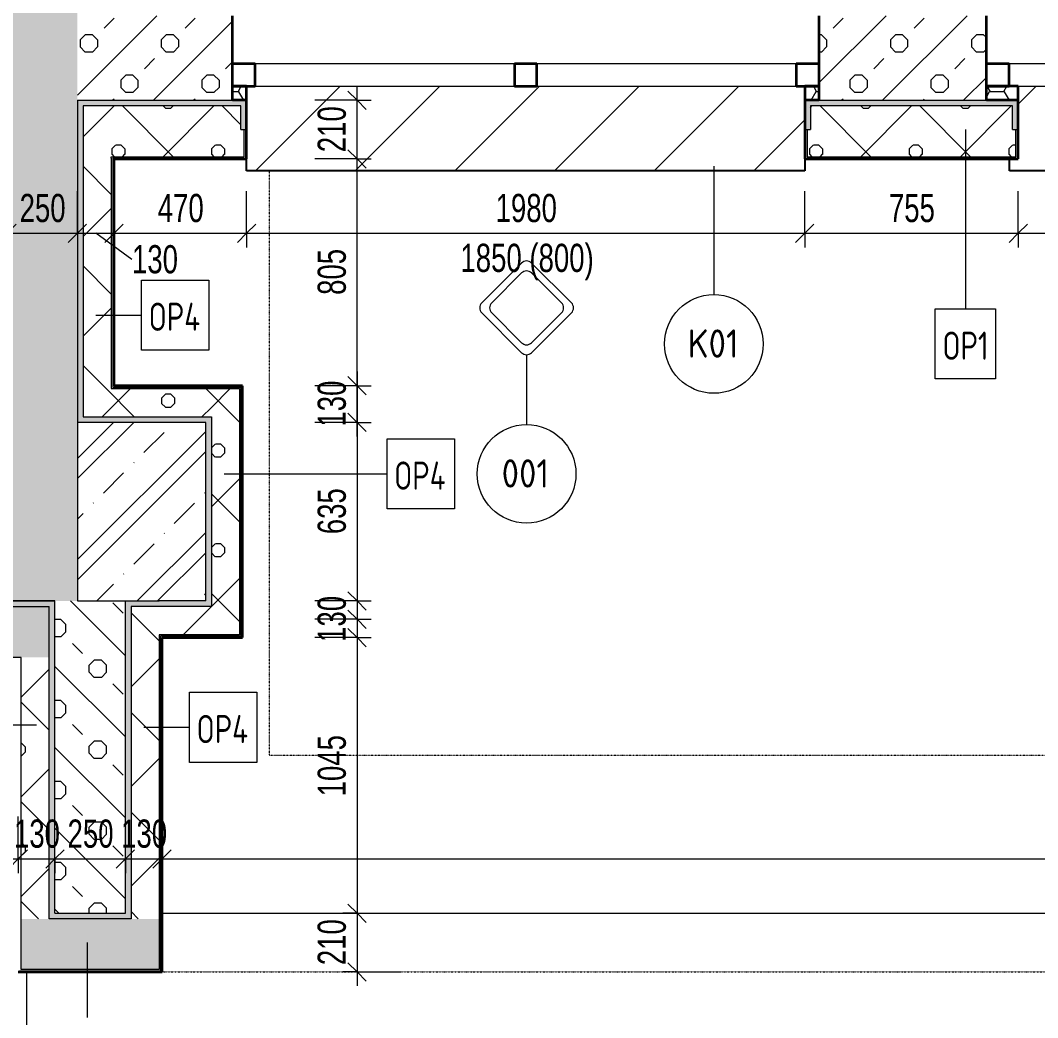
# Model space of a CAD drawing. Header units: millimetres. Extents: x -3281 to 232784, y -45352 to 20466.
# Drawn here: x -1408 to 2201, y -29412 to -25874 of the extents above; entities that cross this region are included whole.
import ezdxf

# ---------------------------------------------------------------- set-up
doc = ezdxf.new("R2010")
doc.units = ezdxf.units.MM
doc.linetypes.add('Dash dot dot', pattern=[5, 2, -1, 0, -1, 0, -1])
for name, color, linetype, lineweight in [('A-ANNO-DIMS', 211, 'Continuous', 9), ('A-ANNO-DIMS-50', 211, 'Continuous', 9), ('A-DETL', 90, 'Continuous', 13), ('A-DETL-THIN', 151, 'Continuous', 13), ('A-FLOR', 192, 'Continuous', 13), ('A-GLAZ', 151, 'Continuous', 13), ('A-WALL', 113, 'Continuous', 13), ('A-WALL-IDEN', 211, 'Continuous', 9), ('E-LITE-EQPM', 33, 'Continuous', 13), ('E-LITE-EQPM-IDEN', 33, 'Continuous', 9), ('Q-SPCQ', 91, 'Continuous', 13), ('Q-SPCQ-IDEN', 132, 'Continuous', 9)]:
    doc.layers.add(name, color=color, linetype=linetype, lineweight=lineweight)
doc.layers.add('A-WALL-PATT', color=111, linetype='Continuous')
doc.styles.add('Arial_1', font='arial.ttf', dxfattribs={"width": 0.7, "height": 100})
doc.styles.add('ISOCPEUR', font='isocpeur.ttf', dxfattribs={"width": 0.75, "height": 100})
doc.styles.add('ISOCPEUR_1', font='isocpeur.ttf', dxfattribs={"width": 0.9, "height": 100})
doc.dimstyles.new('Vnitřní_-_průhledné', dxfattribs={"dimscale": 304.8, "dimtxt": 102.02594, "dimasz": 0.213255, "dimexe": 0.164042, "dimexo": 0.0625, "dimgap": 0.032808, "dimtad": 1, "dimdec": 0, "dimrnd": 5, "dimzin": 0, "dimdsep": 46, "dimtxsty": 'Arial_1', "dimblk1": 'OBLIQUE', "dimblk2": 'OBLIQUE', "dimsah": 1, "dimcen": 0.09, "dimdle": 0.164042, "dimazin": 0, "dimtfac": 1, "dimtdec": 4, "dimtix": 1, "dimtmove": 1, "dimatfit": 3, "dimfxl": 0.492126, "dimfxlon": 1, "dimtvp": 1, "dimtolj": 1, "dimtzin": 0, "dimarcsym": 2})
doc.dimstyles.new('Vnitřní_-_průhledné_1', dxfattribs={"dimscale": 304.8, "dimtxt": 102.02594, "dimasz": 0.213255, "dimexe": 0.164042, "dimexo": 0.0625, "dimgap": 0.032808, "dimtad": 1, "dimdec": 0, "dimrnd": 5, "dimzin": 0, "dimdsep": 46, "dimtxsty": 'Arial_1', "dimblk1": 'OBLIQUE', "dimblk2": 'OBLIQUE', "dimsah": 1, "dimcen": 0.09, "dimdle": 0.164042, "dimazin": 0, "dimtfac": 1, "dimtdec": 4, "dimtix": 1, "dimtmove": 0, "dimatfit": 3, "dimfxl": 0.492126, "dimfxlon": 1, "dimtvp": 1, "dimtolj": 1, "dimtzin": 0, "dimarcsym": 2})
pattern_1 = [(45, (0, 0), (0.0007, 353.5527), []), (315, (0, 0), (353.552, 0), []), (270, (153.68, 9.56), (176.771, -176.771), [19.139, -334.416]), (270, (199.87, 9.56), (176.771, -176.771), [19.139, -334.416]), (0, (166.57, 23.1), (176.771, 176.771), [19.139, -334.416]), (0, (166.57, -23.1), (176.771, 176.771), [19.139, -334.416]), (45, (153.68, 9.56), (0.0007, 353.5527), [19.139, -230.861]), (45, (186.35, -23.1), (0.0007, 353.5527), [19.139, -230.861]), (315, (186.35, 23.1), (353.552, 0), [19.139, -230.861]), (315, (153.68, -9.56), (353.552, 0), [19.139, -230.861])]

# ---------------------------------------------------------------- blocks, each defined once
blk = doc.blocks.new('OKNO_2k_nadsvetlik - OKNO_2k_nadsvetlik 2080 x 1850-1972484-1NP_NÁVRH A')
at = {"layer": 'A-GLAZ'}
h = blk.add_hatch(dxfattribs=at)
h.set_pattern_fill('FP_89', color=256, style=0, pattern_type=2)
h.set_pattern_definition([(180, (384.59, -26007.526), (-75, -43.3), [50, -100]), (240, (334.59, -26007.526), (-0.0011, -86.601905), [50, -100]), (120, (334.59, -26007.526), (-74.9989, 43.301905), [50, -100])])
h.paths.add_polyline_path([(990, 150), (990, 100), (1040, 100), (1040, 150), (991, 150)])
h.paths.add_polyline_path([(-990, 150), (-1040, 150), (-1040, 100), (-990, 100), (-990, 136.2)])
at = {"layer": 'A-GLAZ', "lineweight": 35}
for p, q in [((-990, 100), (-990, 150)), ((990, 150), (990, 100)), ((-1040, 100), (-990, 100)), ((-960, 100), (-1040, 100)), ((-960, 20), (-960, 100)), ((40, 100), (-40, 100)), ((-40, 100), (-40, 20)), ((40, 20), (40, 100)), ((1040, 100), (960, 100)), ((960, 100), (960, 20)), ((990, 100), (1040, 100)), ((-1040, 20), (-960, 20)), ((-40, 20), (40, 20)), ((960, 20), (1040, 20))]:
    blk.add_line(p, q, dxfattribs=at)
at = {"layer": 'A-GLAZ'}
for p, q in [((-40, 100), (-960, 100)), ((960, 100), (40, 100)), ((-960, 20), (-40, 20)), ((40, 20), (960, 20))]:
    blk.add_line(p, q, dxfattribs=at)
blk = doc.blocks.new('parapet_ext - parapet_ext-1802078-1NP_NÁVRH A')
at = {"layer": 'Q-SPCQ'}
h = blk.add_hatch(dxfattribs=at)
h.set_pattern_fill('FP_90', color=11, style=0, pattern_type=2)
h.set_pattern_definition([(225, (384.6, -26107.53), (176.7767, -176.7767), [])])
h.paths.add_polyline_path([(-990, 300), (-990, 0), (990, 0), (990, 300), (-209.1, 300)])
at = {"layer": 'Q-SPCQ', "color": 21, "lineweight": 25}
for p, q in [((-990, 258), (-990, 300)), ((-990, 300), (990, 300)), ((990, 300), (990, 258))]:
    blk.add_line(p, q, dxfattribs=at)
blk = doc.blocks.new('OKNO_2k_nadsvetlik - OKNO_2k_nadsvetlik 2400 x 1850-1972470-1NP_NÁVRH A')
at = {"layer": 'A-GLAZ'}
h = blk.add_hatch(dxfattribs=at)
h.set_pattern_fill('FP_91', color=256, style=0, pattern_type=2)
h.set_pattern_definition([(180, (3218.98, -26007.526), (-75, -43.3), [50, -100]), (240, (3168.98, -26007.526), (-0.0011, -86.601905), [50, -100]), (120, (3168.98, -26007.526), (-74.9989, 43.301905), [50, -100])])
h.paths.add_polyline_path([(1200, 150), (1087.4, 150), (1087.4, 100), (1200, 100), (1200, 136.2)])
h.paths.add_polyline_path([(-1200, 150), (-1200, 100), (-1150, 100), (-1150, 150), (-1170, 150)])
for p, q in [((-1118.7, 151), (-1150, 151)), ((-40, 100), (-1120, 100)), ((1087.4, 100), (40, 100)), ((-1120, 20), (-40, 20)), ((40, 20), (1120, 20))]:
    blk.add_line(p, q, dxfattribs=at)
at = {"layer": 'A-GLAZ', "lineweight": 35}
for p, q in [((-1150, 100), (-1150, 150)), ((1087.4, 150), (1087.4, 100)), ((-1200, 100), (-1150, 100)), ((-1120, 100), (-1200, 100)), ((-1120, 20), (-1120, 100)), ((40, 100), (-40, 100)), ((-40, 100), (-40, 20)), ((40, 20), (40, 100)), ((1087.4, 100), (1200, 100)), ((1200, 100), (1120, 100)), ((1120, 100), (1120, 20)), ((-1200, 20), (-1120, 20)), ((-40, 20), (40, 20)), ((1120, 20), (1200, 20))]:
    blk.add_line(p, q, dxfattribs=at)
blk = doc.blocks.new('parapet_ext - parapet_ext-1802085-1NP_NÁVRH A')
at = {"layer": 'Q-SPCQ'}
h = blk.add_hatch(dxfattribs=at)
h.set_pattern_fill('FP_92', color=11, style=0, pattern_type=2)
h.set_pattern_definition([(225, (3218.98, -26107.53), (176.7767, -176.7767), [])])
h.paths.add_polyline_path([(-808.6, 300), (-1118.7, 300), (-1118.7, 0), (1087.4, 0), (1087.4, 258), (1118.7, 258), (1118.7, 300), (49.9, 300)])
at = {"layer": 'Q-SPCQ', "color": 21, "lineweight": 25}
for p, q in [((-1118.7, 0), (-1118.7, 300)), ((-1118.7, 300), (1118.7, 300)), ((1118.7, 300), (1118.7, 258))]:
    blk.add_line(p, q, dxfattribs=at)
blk = doc.blocks.new('Stropní_svítidlo_exterié_45_ - Stropní_svítidlo_exteriér_kosočtverec-1704596-1NP_NÁVRH A')
at = {"layer": 'E-LITE-EQPM', "color": 11}
for p, q in [((-17.7, 159.1), (-159.1, 17.7)), ((159.1, 17.7), (17.7, 159.1)), ((-17.7, 123.7), (-123.7, 17.7)), ((123.7, 17.7), (17.7, 123.7)), ((-159.1, -17.7), (-17.7, -159.1)), ((-123.7, -17.7), (-17.7, -123.7)), ((17.7, -159.1), (159.1, -17.7)), ((17.7, -123.7), (123.7, -17.7))]:
    blk.add_line(p, q, dxfattribs=at)
for centre, start, end in [((0, 141.4), 45, 135), ((0, 106.1), 45, 135), ((-141.4, 0), 135, 225), ((-106.1, 0), 135, 225), ((106.1, 0), 315, 45), ((141.4, 0), 315, 45), ((0, -106.1), 225, 315), ((0, -141.4), 225, 315)]:
    blk.add_arc(centre, 25, start, end, dxfattribs=at)
blk = doc.blocks.new('DIMBLOCK24-1NP_NÁVRH A')
at = {"layer": 'A-ANNO-DIMS-50'}
for p, q in [((-1455.4, -26629.3), (-1455.4, -26479.3)), ((-1205.4, -26629.3), (-1205.4, -26479.3)), ((-1455.4, -26629.3), (-1205.4, -26629.3)), ((-1455.4, -26629.3), (-1455.4, -26679.3)), ((-1205.4, -26629.3), (-1205.4, -26679.3))]:
    blk.add_line(p, q, dxfattribs=at)
at = {"layer": 'A-ANNO-DIMS-50', "lineweight": 18}
for p, q in [((-1455.4, -26629.3), (-1487.9, -26661.8)), ((-1455.4, -26629.3), (-1422.9, -26596.8)), ((-1205.4, -26629.3), (-1237.9, -26661.8)), ((-1205.4, -26629.3), (-1172.9, -26596.8))]:
    blk.add_line(p, q, dxfattribs=at)
at = {"layer": 'A-ANNO-DIMS-50', "color": 0, "insert": (-1410.5, -26489.5), "char_height": 100, "width": 192.123, "attachment_point": 1, "line_spacing_factor": 0.941778, "style": 'Arial_1'}
blk.add_mtext('250', dxfattribs=at)
blk = doc.blocks.new('_Oblique')
at = {"color": 0, "linetype": 'ByBlock', "lineweight": -2}
blk.add_line((-0.5, -0.5), (0.5, 0.5), dxfattribs=at)
blk = doc.blocks.new('DIMBLOCK25-1NP_NÁVRH A')
at = {"layer": 'A-ANNO-DIMS-50'}
for p, q in [((-1205.4, -26629.3), (-1205.4, -26479.3)), ((-1075.4, -26629.3), (-1075.4, -26479.3)), ((-1205.4, -26629.3), (-1075.4, -26629.3)), ((-1205.4, -26629.3), (-1205.4, -26679.3)), ((-1011.9, -26722.6), (-1140.4, -26629.3)), ((-1075.4, -26629.3), (-1075.4, -26679.3)), ((-1011.9, -26722.6), (-1011.9, -26722.6))]:
    blk.add_line(p, q, dxfattribs=at)
at = {"layer": 'A-ANNO-DIMS-50', "lineweight": 18}
for p, q in [((-1205.4, -26629.3), (-1237.9, -26661.8)), ((-1205.4, -26629.3), (-1172.9, -26596.8)), ((-1075.4, -26629.3), (-1107.9, -26661.8)), ((-1075.4, -26629.3), (-1042.9, -26596.8))]:
    blk.add_line(p, q, dxfattribs=at)
at = {"layer": 'A-ANNO-DIMS-50', "color": 0, "insert": (-1011.9, -26671.3), "char_height": 100, "width": 192.123, "attachment_point": 1, "line_spacing_factor": 0.941778, "style": 'Arial_1'}
blk.add_mtext('130', dxfattribs=at)
blk = doc.blocks.new('DIMBLOCK26-1NP_NÁVRH A')
at = {"layer": 'A-ANNO-DIMS-50'}
for p, q in [((-1075.4, -26629.3), (-1075.4, -26479.3)), ((-605.4, -26629.3), (-605.4, -26479.3)), ((-1075.4, -26629.3), (-605.4, -26629.3)), ((-1075.4, -26629.3), (-1075.4, -26679.3)), ((-605.4, -26629.3), (-605.4, -26679.3))]:
    blk.add_line(p, q, dxfattribs=at)
at = {"layer": 'A-ANNO-DIMS-50', "lineweight": 18}
for p, q in [((-1075.4, -26629.3), (-1107.9, -26661.8)), ((-1075.4, -26629.3), (-1042.9, -26596.8)), ((-605.4, -26629.3), (-637.9, -26661.8)), ((-605.4, -26629.3), (-572.9, -26596.8))]:
    blk.add_line(p, q, dxfattribs=at)
at = {"layer": 'A-ANNO-DIMS-50', "color": 0, "insert": (-920.5, -26489.5), "char_height": 100, "width": 192.123, "attachment_point": 1, "line_spacing_factor": 0.941778, "style": 'Arial_1'}
blk.add_mtext('470', dxfattribs=at)
blk = doc.blocks.new('DIMBLOCK27-1NP_NÁVRH A')
at = {"layer": 'A-ANNO-DIMS-50'}
for p, q in [((-605.4, -26629.3), (-605.4, -26479.3)), ((1374.6, -26629.3), (1374.6, -26479.3)), ((-605.4, -26629.3), (1374.6, -26629.3)), ((-605.4, -26629.3), (-605.4, -26679.3)), ((1374.6, -26629.3), (1374.6, -26679.3))]:
    blk.add_line(p, q, dxfattribs=at)
at = {"layer": 'A-ANNO-DIMS-50', "lineweight": 18}
for p, q in [((-605.4, -26629.3), (-637.9, -26661.8)), ((-605.4, -26629.3), (-572.9, -26596.8)), ((1374.6, -26629.3), (1342.1, -26661.8)), ((1374.6, -26629.3), (1407.1, -26596.8))]:
    blk.add_line(p, q, dxfattribs=at)
at = {"layer": 'A-ANNO-DIMS-50', "color": 0, "char_height": 100, "attachment_point": 1, "line_spacing_factor": 0.941778, "style": 'Arial_1'}
for s, insert, width in [('1980', (277.9, -26489.5), 256.164), ('1850 (800)', (153.1, -26666.4), 555.649)]:
    blk.add_mtext(s, dxfattribs=dict(at, insert=insert, width=width))
blk = doc.blocks.new('DIMBLOCK28-1NP_NÁVRH A')
at = {"layer": 'A-ANNO-DIMS-50'}
for p, q in [((1374.6, -26629.3), (1374.6, -26479.3)), ((2131.6, -26629.3), (2131.6, -26479.3)), ((1374.6, -26629.3), (2131.6, -26629.3)), ((1374.6, -26629.3), (1374.6, -26679.3)), ((2131.6, -26629.3), (2131.6, -26679.3))]:
    blk.add_line(p, q, dxfattribs=at)
at = {"layer": 'A-ANNO-DIMS-50', "lineweight": 18}
for p, q in [((1374.6, -26629.3), (1342.1, -26661.8)), ((1374.6, -26629.3), (1407.1, -26596.8)), ((2131.6, -26629.3), (2099.1, -26661.8)), ((2131.6, -26629.3), (2164.1, -26596.8))]:
    blk.add_line(p, q, dxfattribs=at)
at = {"layer": 'A-ANNO-DIMS-50', "color": 0, "insert": (1673, -26489.5), "char_height": 100, "width": 192.123, "attachment_point": 1, "line_spacing_factor": 0.941778, "style": 'Arial_1'}
blk.add_mtext('755', dxfattribs=at)
blk = doc.blocks.new('DIMBLOCK29-1NP_NÁVRH A')
at = {"layer": 'A-ANNO-DIMS-50'}
for p, q in [((2131.6, -26629.3), (2131.6, -26479.3)), ((4369, -26629.3), (4369, -26479.3)), ((2131.6, -26629.3), (4369, -26629.3)), ((2131.6, -26629.3), (2131.6, -26679.3)), ((4369, -26629.3), (4369, -26679.3))]:
    blk.add_line(p, q, dxfattribs=at)
at = {"layer": 'A-ANNO-DIMS-50', "lineweight": 18}
for p, q in [((2131.6, -26629.3), (2099.1, -26661.8)), ((2131.6, -26629.3), (2164.1, -26596.8)), ((4369, -26629.3), (4336.5, -26661.8)), ((4369, -26629.3), (4401.5, -26596.8))]:
    blk.add_line(p, q, dxfattribs=at)
at = {"layer": 'A-ANNO-DIMS-50', "color": 0, "char_height": 100, "attachment_point": 1, "line_spacing_factor": 0.941778, "style": 'Arial_1'}
for s, insert, width in [('2235', (3143.5, -26489.5), 256.164), ('1850 (800)', (3018.8, -26666.4), 555.649)]:
    blk.add_mtext(s, dxfattribs=dict(at, insert=insert, width=width))
blk = doc.blocks.new('DIMBLOCK35-1NP_NÁVRH A')
at = {"layer": 'A-ANNO-DIMS-50'}
for p, q in [((-213.6, -27120), (-213.6, -27300)), ((-213.6, -27170), (-363.6, -27170)), ((-213.6, -27170), (-163.6, -27170)), ((-213.6, -27300), (-363.6, -27300)), ((-213.6, -27300), (-163.6, -27300))]:
    blk.add_line(p, q, dxfattribs=at)
at = {"layer": 'A-ANNO-DIMS-50', "lineweight": 18}
for p, q in [((-213.6, -27170), (-246.1, -27137.5)), ((-213.6, -27170), (-181.1, -27202.5)), ((-213.6, -27300), (-246.1, -27267.5)), ((-213.6, -27300), (-181.1, -27332.5))]:
    blk.add_line(p, q, dxfattribs=at)
at = {"layer": 'A-ANNO-DIMS-50', "color": 0, "insert": (-353.4, -27315.1), "char_height": 100, "width": 192.123, "attachment_point": 1, "rotation": 90, "line_spacing_factor": 0.941778, "style": 'Arial_1'}
blk.add_mtext('130', dxfattribs=at)
blk = doc.blocks.new('DIMBLOCK36-1NP_NÁVRH A')
at = {"layer": 'A-ANNO-DIMS-50', "lineweight": 18}
for p, q in [((-213.6, -27300), (-246.1, -27267.5)), ((-213.6, -27300), (-181.1, -27332.5)), ((-213.6, -27933.8), (-246.1, -27901.3)), ((-213.6, -27933.8), (-181.1, -27966.3))]:
    blk.add_line(p, q, dxfattribs=at)
at = {"layer": 'A-ANNO-DIMS-50'}
for p, q in [((-213.6, -27300), (-363.6, -27300)), ((-213.6, -27300), (-213.6, -27933.8)), ((-213.6, -27300), (-163.6, -27300)), ((-213.6, -27933.8), (-363.6, -27933.8)), ((-213.6, -27933.8), (-163.6, -27933.8))]:
    blk.add_line(p, q, dxfattribs=at)
at = {"layer": 'A-ANNO-DIMS-50', "color": 0, "insert": (-353.4, -27697), "char_height": 100, "width": 192.123, "attachment_point": 1, "rotation": 90, "line_spacing_factor": 0.941778, "style": 'Arial_1'}
blk.add_mtext('635', dxfattribs=at)
blk = doc.blocks.new('DIMBLOCK37-1NP_NÁVRH A')
at = {"layer": 'A-ANNO-DIMS-50', "lineweight": 18}
for p, q in [((-213.6, -27933.8), (-246.1, -27901.3)), ((-213.6, -27933.8), (-181.1, -27966.3)), ((-213.6, -28063.8), (-246.1, -28031.3)), ((-213.6, -28063.8), (-181.1, -28096.3))]:
    blk.add_line(p, q, dxfattribs=at)
at = {"layer": 'A-ANNO-DIMS-50'}
for p, q in [((-213.6, -27933.8), (-363.6, -27933.8)), ((-213.6, -27933.8), (-213.6, -28113.8)), ((-213.6, -27933.8), (-163.6, -27933.8)), ((-213.6, -28063.8), (-363.6, -28063.8)), ((-213.6, -28063.8), (-163.6, -28063.8))]:
    blk.add_line(p, q, dxfattribs=at)
at = {"layer": 'A-ANNO-DIMS-50', "color": 0, "insert": (-353.4, -28078.9), "char_height": 100, "width": 192.123, "attachment_point": 1, "rotation": 90, "line_spacing_factor": 0.941778, "style": 'Arial_1'}
blk.add_mtext('130', dxfattribs=at)
blk = doc.blocks.new('DIMBLOCK38-1NP_NÁVRH A')
at = {"layer": 'A-ANNO-DIMS-50'}
for p, q in [((-213.6, -27948.8), (-213.6, -29041.8)), ((-213.6, -27998.8), (-363.6, -27998.8)), ((-213.6, -27998.8), (-163.6, -27998.8)), ((-213.6, -29041.8), (-263.6, -29041.8)), ((-213.6, -29041.8), (-63.6, -29041.8))]:
    blk.add_line(p, q, dxfattribs=at)
at = {"layer": 'A-ANNO-DIMS-50', "lineweight": 18}
for p, q in [((-213.6, -27998.8), (-246.1, -27966.3)), ((-213.6, -27998.8), (-181.1, -28031.3)), ((-213.6, -29041.8), (-246.1, -29009.3)), ((-213.6, -29041.8), (-181.1, -29074.3))]:
    blk.add_line(p, q, dxfattribs=at)
at = {"layer": 'A-ANNO-DIMS-50', "color": 0, "insert": (-353.4, -28627), "char_height": 100, "width": 256.164, "attachment_point": 1, "rotation": 90, "line_spacing_factor": 0.941778, "style": 'Arial_1'}
blk.add_mtext('1045', dxfattribs=at)
blk = doc.blocks.new('DIMBLOCK39-1NP_NÁVRH A')
at = {"layer": 'A-ANNO-DIMS-50', "lineweight": 18}
for p, q in [((-213.6, -29041.8), (-246.1, -29009.3)), ((-213.6, -29041.8), (-181.1, -29074.3)), ((-213.6, -29249.8), (-246.1, -29217.3)), ((-213.6, -29249.8), (-181.1, -29282.3))]:
    blk.add_line(p, q, dxfattribs=at)
at = {"layer": 'A-ANNO-DIMS-50'}
for p, q in [((-213.6, -29041.8), (-263.6, -29041.8)), ((-213.6, -29041.8), (-213.6, -29299.8)), ((-213.6, -29041.8), (-63.6, -29041.8)), ((-213.6, -29249.8), (-263.6, -29249.8)), ((-213.6, -29249.8), (-63.6, -29249.8))]:
    blk.add_line(p, q, dxfattribs=at)
at = {"layer": 'A-ANNO-DIMS-50', "color": 0, "insert": (-353.4, -29225.9), "char_height": 100, "width": 192.123, "attachment_point": 1, "rotation": 90, "line_spacing_factor": 0.941778, "style": 'Arial_1'}
blk.add_mtext('210', dxfattribs=at)
blk = doc.blocks.new('DIMBLOCK40-1NP_NÁVRH A')
at = {"layer": 'A-ANNO-DIMS-50'}
for p, q in [((-213.6, -27170), (-363.6, -27170)), ((-213.6, -27350), (-213.6, -27170)), ((-213.6, -27170), (-163.6, -27170)), ((-213.6, -27300), (-363.6, -27300)), ((-213.6, -27300), (-163.6, -27300))]:
    blk.add_line(p, q, dxfattribs=at)
at = {"layer": 'A-ANNO-DIMS-50', "lineweight": 18}
for p, q in [((-213.6, -27170), (-246.1, -27137.5)), ((-213.6, -27170), (-181.1, -27202.5)), ((-213.6, -27300), (-246.1, -27267.5)), ((-213.6, -27300), (-181.1, -27332.5))]:
    blk.add_line(p, q, dxfattribs=at)
at = {"layer": 'A-ANNO-DIMS-50', "color": 0, "insert": (-353.4, -27315.1), "char_height": 100, "width": 192.123, "attachment_point": 1, "rotation": 90, "line_spacing_factor": 0.941778, "style": 'Arial_1'}
blk.add_mtext('130', dxfattribs=at)
blk = doc.blocks.new('DIMBLOCK41-1NP_NÁVRH A')
at = {"layer": 'A-ANNO-DIMS-50', "lineweight": 18}
for p, q in [((-213.6, -26365.5), (-246.1, -26333)), ((-213.6, -26365.5), (-181.1, -26398)), ((-213.6, -27170), (-246.1, -27137.5)), ((-213.6, -27170), (-181.1, -27202.5))]:
    blk.add_line(p, q, dxfattribs=at)
at = {"layer": 'A-ANNO-DIMS-50'}
for p, q in [((-213.6, -26365.5), (-363.6, -26365.5)), ((-213.6, -27170), (-213.6, -26365.5)), ((-213.6, -26365.5), (-163.6, -26365.5)), ((-213.6, -27170), (-363.6, -27170)), ((-213.6, -27170), (-163.6, -27170))]:
    blk.add_line(p, q, dxfattribs=at)
at = {"layer": 'A-ANNO-DIMS-50', "color": 0, "insert": (-353.4, -26847.8), "char_height": 100, "width": 192.123, "attachment_point": 1, "rotation": 90, "line_spacing_factor": 0.941778, "style": 'Arial_1'}
blk.add_mtext('805', dxfattribs=at)
blk = doc.blocks.new('DIMBLOCK42-1NP_NÁVRH A')
at = {"layer": 'A-ANNO-DIMS-50', "lineweight": 18}
for p, q in [((-213.6, -26157.5), (-246.1, -26125)), ((-213.6, -26157.5), (-181.1, -26190)), ((-213.6, -26365.5), (-246.1, -26333)), ((-213.6, -26365.5), (-181.1, -26398))]:
    blk.add_line(p, q, dxfattribs=at)
at = {"layer": 'A-ANNO-DIMS-50'}
for p, q in [((-213.6, -26365.5), (-213.6, -26107.5)), ((-213.6, -26157.5), (-363.6, -26157.5)), ((-213.6, -26157.5), (-163.6, -26157.5)), ((-213.6, -26365.5), (-363.6, -26365.5)), ((-213.6, -26365.5), (-163.6, -26365.5))]:
    blk.add_line(p, q, dxfattribs=at)
at = {"layer": 'A-ANNO-DIMS-50', "color": 0, "insert": (-353.4, -26341.6), "char_height": 100, "width": 192.123, "attachment_point": 1, "rotation": 90, "line_spacing_factor": 0.941778, "style": 'Arial_1'}
blk.add_mtext('210', dxfattribs=at)
blk = doc.blocks.new('Popiska osvětlovací tělesa - Popiska okna_Bublina-1426969-1NP_NÁVRH A')
at = {"layer": 'E-LITE-EQPM-IDEN'}
blk.add_circle((0, 0), 3.5, dxfattribs=at)
blk = doc.blocks.new('DIMBLOCK200-1NP_NÁVRH A')
at = {"layer": 'A-ANNO-DIMS-50'}
for p, q in [((-1415.4, -28849), (-1415.4, -28699)), ((-1285.4, -28849), (-1285.4, -28699)), ((-1465.4, -28849), (-1285.4, -28849)), ((-1415.4, -28849), (-1415.4, -28899)), ((-1285.4, -28849), (-1285.4, -28899))]:
    blk.add_line(p, q, dxfattribs=at)
at = {"layer": 'A-ANNO-DIMS-50', "lineweight": 18}
for p, q in [((-1415.4, -28849), (-1382.9, -28816.5)), ((-1285.4, -28849), (-1252.9, -28816.5)), ((-1415.4, -28849), (-1447.9, -28881.5)), ((-1285.4, -28849), (-1317.9, -28881.5))]:
    blk.add_line(p, q, dxfattribs=at)
at = {"layer": 'A-ANNO-DIMS-50', "color": 0, "insert": (-1430.5, -28709.2), "char_height": 100, "width": 192.123, "attachment_point": 1, "line_spacing_factor": 0.941778, "style": 'Arial_1'}
blk.add_mtext('130', dxfattribs=at)
blk = doc.blocks.new('DIMBLOCK201-1NP_NÁVRH A')
at = {"layer": 'A-ANNO-DIMS-50'}
for p, q in [((-1285.4, -28849), (-1285.4, -28699)), ((-1035.4, -28849), (-1035.4, -28699)), ((-1285.4, -28849), (-1035.4, -28849)), ((-1285.4, -28849), (-1285.4, -28899)), ((-1035.4, -28849), (-1035.4, -28899))]:
    blk.add_line(p, q, dxfattribs=at)
at = {"layer": 'A-ANNO-DIMS-50', "lineweight": 18}
for p, q in [((-1285.4, -28849), (-1252.9, -28816.5)), ((-1035.4, -28849), (-1002.9, -28816.5)), ((-1285.4, -28849), (-1317.9, -28881.5)), ((-1035.4, -28849), (-1067.9, -28881.5))]:
    blk.add_line(p, q, dxfattribs=at)
at = {"layer": 'A-ANNO-DIMS-50', "color": 0, "insert": (-1240.5, -28709.2), "char_height": 100, "width": 192.123, "attachment_point": 1, "line_spacing_factor": 0.941778, "style": 'Arial_1'}
blk.add_mtext('250', dxfattribs=at)
blk = doc.blocks.new('DIMBLOCK202-1NP_NÁVRH A')
at = {"layer": 'A-ANNO-DIMS-50'}
for p, q in [((-1035.4, -28849), (-1035.4, -28699)), ((-905.4, -28849), (-905.4, -28699)), ((-1035.4, -28849), (-905.4, -28849)), ((-1035.4, -28849), (-1035.4, -28899)), ((-905.4, -28849), (-905.4, -28899))]:
    blk.add_line(p, q, dxfattribs=at)
at = {"layer": 'A-ANNO-DIMS-50', "lineweight": 18}
for p, q in [((-1035.4, -28849), (-1002.9, -28816.5)), ((-905.4, -28849), (-872.9, -28816.5)), ((-1035.4, -28849), (-1067.9, -28881.5)), ((-905.4, -28849), (-937.9, -28881.5))]:
    blk.add_line(p, q, dxfattribs=at)
at = {"layer": 'A-ANNO-DIMS-50', "color": 0, "insert": (-1050.5, -28709.2), "char_height": 100, "width": 192.123, "attachment_point": 1, "line_spacing_factor": 0.941778, "style": 'Arial_1'}
blk.add_mtext('130', dxfattribs=at)
blk = doc.blocks.new('DIMBLOCK203-1NP_NÁVRH A')
at = {"layer": 'A-ANNO-DIMS-50'}
for p, q in [((-905.4, -28849), (-905.4, -28699)), ((10939.6, -28849), (10939.6, -28699)), ((-905.4, -28849), (10939.6, -28849)), ((-905.4, -28849), (-905.4, -28899)), ((10939.6, -28849), (10939.6, -28899))]:
    blk.add_line(p, q, dxfattribs=at)
at = {"layer": 'A-ANNO-DIMS-50', "lineweight": 18}
for p, q in [((-905.4, -28849), (-872.9, -28816.5)), ((10939.6, -28849), (10972.1, -28816.5)), ((-905.4, -28849), (-937.9, -28881.5)), ((10939.6, -28849), (10907.1, -28881.5))]:
    blk.add_line(p, q, dxfattribs=at)
at = {"layer": 'A-ANNO-DIMS-50', "color": 0, "insert": (4883.7, -28709.2), "char_height": 100, "width": 320.204, "attachment_point": 1, "line_spacing_factor": 0.941778, "style": 'Arial_1'}
blk.add_mtext('11845', dxfattribs=at)
blk = doc.blocks.new('Popiska speciální vybavení - Popiska okna_Bublina-1426311-1NP_NÁVRH A')
at = {"layer": 'Q-SPCQ-IDEN'}
blk.add_circle((0, 0), 3.5, dxfattribs=at)

msp = doc.modelspace()

# ---------------------------------------------------------------- hatches: boundary and pattern name
at = {"layer": 'A-WALL-PATT', "lineweight": 13}
h = msp.add_hatch(dxfattribs=at)
h.set_pattern_fill('FP_7', color=256, angle=225, style=0, pattern_type=2)
h.set_pattern_definition([(135, (-1205.4, -22110.06), (-143.684, -143.684), []), (90, (-1272.71, -21881.11), (-143.684, 143.684), [25.4, -261.968]), (135, (-1272.71, -21855.7), (-143.684, -143.684), [25.4, -177.8]), (180, (-1290.67, -21837.75), (-143.684, -143.684), [25.4, -261.968]), (225, (-1316.07, -21837.75), (143.684, -143.684), [25.4, -177.8]), (90, (-1334.03, -21881.11), (-143.684, 143.684), [25.4, -261.968]), (135, (-1316.07, -21899.07), (-143.684, -143.684), [25.4, -177.8]), (180, (-1290.67, -21899.07), (-143.684, -143.684), [25.4, -261.968]), (225, (-1272.71, -21881.1), (143.684, -143.684), [25.4, -177.8]), (135, (-1357.26, -21814.53), (-143.684, -143.684), [50.8, -152.4])])
h.paths.add_polyline_path([(-1337.8, -27933.8), (-1205.4, -27933.8), (-1205.4, -22788.8), (-1455.4, -22788.8), (-1455.4, -27933.8)])
h.paths.add_polyline_path([(-1205.4, -21888.8), (-1205.4, -20988.8), (-1455.4, -20988.8), (-1455.4, -21888.8)])
h.paths.add_polyline_path([(-1205.4, -20088.8), (-1205.4, -16430), (-1455.4, -16430), (-1455.4, -20088.8)])
h = msp.add_hatch(dxfattribs=at)
h.set_pattern_fill('FP_9', color=256, angle=-135, style=0, pattern_type=2)
h.set_pattern_definition([(225, (1950.25, -25857.53), (143.684, -143.684), []), (180, (1721.3, -25924.83), (-143.684, -143.684), [25.4, -261.968]), (225, (1695.9, -25924.83), (143.684, -143.684), [25.4, -177.8]), (270, (1677.94, -25942.79), (143.684, -143.684), [25.4, -261.968]), (315, (1677.94, -25968.19), (143.684, 143.684), [25.4, -177.8]), (180, (1721.3, -25986.15), (-143.684, -143.684), [25.4, -261.968]), (225, (1739.26, -25968.2), (143.684, -143.684), [25.4, -177.8]), (270, (1739.26, -25942.79), (143.684, -143.684), [25.4, -261.968]), (315, (1721.3, -25924.83), (143.684, 143.684), [25.4, -177.8]), (225, (1654.72, -26009.37), (143.684, -143.684), [50.8, -152.4])])
h.paths.add_polyline_path([(4419, -26157.5), (5249.6, -26157.5), (5249.6, -25857.5), (4419, -25857.5), (4419, -26143.7)])
h.paths.add_polyline_path([(-655.4, -26157.5), (-655.4, -25857.5), (-1205.4, -25857.5), (-1205.4, -26157.5), (-1123.2, -26157.5)])
h.paths.add_polyline_path([(1899, -26157.5), (2019, -26157.5), (2019, -25857.5), (1424.6, -25857.5), (1424.6, -26157.5)])
at = {"layer": 'A-WALL-PATT'}
h = msp.add_hatch(color=11, dxfattribs=at)
h.paths.add_polyline_path([(4369, -26261.5), (4389, -26261.5), (4389, -26177.5), (4749.6, -26177.5), (4749.6, -26157.5), (4369, -26157.5), (4369, -26177.5)])
h.paths.add_polyline_path([(2123.6, -26261.5), (2131.6, -26261.5), (2131.6, -26157.5), (1374.6, -26157.5), (1374.6, -26261.5), (1394.6, -26261.5), (1394.6, -26177.5), (2111.6, -26177.5), (2111.6, -26261.5)])
h.paths.add_polyline_path([(-605.4, -26261.5), (-605.4, -26157.5), (-1205.4, -26157.5), (-1205.4, -26177.5), (-625.4, -26177.5), (-625.4, -26261.5), (-608.4, -26261.5)])
for points in [[(-1185.4, -27280), (-1185.4, -26177.5), (-1205.4, -26177.5), (-1205.4, -27280)], [(-1205.4, -27300), (-750.4, -27300), (-750.4, -27280), (-1205.4, -27280)], [(-730.4, -27933.8), (-730.4, -27280), (-750.4, -27280), (-750.4, -27933.8)], [(-1285.4, -29041.8), (-1285.4, -27953.8), (-1305.4, -27953.8), (-1305.4, -29041.8)], [(-1015.4, -29041.8), (-1015.4, -27933.8), (-1035.4, -27933.8), (-1035.4, -29041.8)], [(-905.4, -27953.8), (-730.4, -27953.8), (-730.4, -27933.8), (-1015.4, -27933.8), (-1015.4, -27953.8), (-908.6, -27953.8)]]:
    msp.add_hatch(color=11, dxfattribs=at).paths.add_polyline_path(points)
at = {"layer": 'A-WALL-PATT', "lineweight": 13}
h = msp.add_hatch(dxfattribs=at)
h.set_pattern_fill('FP_12', color=11, style=0, pattern_type=2)
h.set_pattern_definition(pattern_1)
h.paths.add_polyline_path([(4741.6, -26357.5), (4749.6, -26357.5), (4749.6, -26177.5), (4389, -26177.5), (4389, -26261.5), (4377, -26261.5), (4377, -26357.5), (4456.8, -26357.5)])
h.paths.add_polyline_path([(-1185.4, -26357.5), (-613.4, -26357.5), (-613.4, -26261.5), (-625.4, -26261.5), (-625.4, -26177.5), (-1185.4, -26177.5)])
h.paths.add_polyline_path([(2123.6, -26357.5), (2123.6, -26261.5), (2111.6, -26261.5), (2111.6, -26177.5), (1394.6, -26177.5), (1394.6, -26261.5), (1382.6, -26261.5), (1382.6, -26357.5)])
h = msp.add_hatch(dxfattribs=at)
h.set_pattern_fill('FP_12', color=11, style=0, pattern_type=2)
h.set_pattern_definition(pattern_1)
h.paths.add_polyline_path([(-1185.4, -27180), (-1085.4, -27180), (-1085.4, -26357.5), (-1185.4, -26357.5), (-1185.4, -27175)])
h = msp.add_hatch(dxfattribs=at)
h.set_pattern_fill('FP_12', color=11, style=0, pattern_type=2)
h.set_pattern_definition(pattern_1)
h.paths.add_polyline_path([(-730.4, -27280), (-730.4, -27180), (-1185.4, -27180), (-1185.4, -27280), (-750.4, -27280)])
h = msp.add_hatch(dxfattribs=at)
h.set_pattern_fill('FP_12', color=11, style=0, pattern_type=2)
h.set_pattern_definition(pattern_1)
h.paths.add_polyline_path([(-730.4, -27953.8), (-630.4, -27953.8), (-630.4, -27180), (-730.4, -27180), (-730.4, -27933.8)])
h = msp.add_hatch(dxfattribs=at)
h.set_pattern_fill('FP_10', color=256, angle=225, style=0, pattern_type=2)
h.set_pattern_definition([(45, (0, 0), (-179.6051, 179.6051), []), (45, (71.84, 6e-12), (-179.6051, 179.6051), []), (45, (215.53, 2e-11), (-107.763, 251.4472), [101.6, -50.8, 1.676, -49.124])])
h.paths.add_polyline_path([(-750.4, -27933.8), (-750.4, -27300), (-1205.4, -27300), (-1205.4, -27933.8), (-905.4, -27933.8)])
h = msp.add_hatch(dxfattribs=at)
h.set_pattern_fill('FP_12', color=11, style=0, pattern_type=2)
h.set_pattern_definition(pattern_1)
h.paths.add_polyline_path([(-1405.4, -28133.8), (-1305.4, -28133.8), (-1305.4, -27953.8), (-1475.4, -27953.8), (-1475.4, -28133.8), (-1455.4, -28133.8)])
h.paths.add_polyline_path([(11049.6, -28133.8), (11049.6, -27953.8), (10742.4, -27953.8), (10742.4, -28037.8), (10730.4, -28037.8), (10730.4, -28133.8), (10949.6, -28133.8)])
h.paths.add_polyline_path([(4809.6, -28133.8), (5414.4, -28133.8), (5414.4, -28037.8), (5402.4, -28037.8), (5402.4, -27953.8), (4789.6, -27953.8), (4789.6, -28133.8)])
h.paths.add_polyline_path([(8414.4, -28133.8), (8414.4, -28037.8), (8402.4, -28037.8), (8402.4, -27953.8), (7742.4, -27953.8), (7742.4, -28037.8), (7730.4, -28037.8), (7730.4, -28133.8), (8319.8, -28133.8)])
at = {"layer": 'A-WALL-PATT'}
h = msp.add_hatch(color=11, dxfattribs=at)
h.paths.add_polyline_path([(5422.4, -28037.8), (5422.4, -27933.8), (4809.6, -27933.8), (4809.6, -27953.8), (5402.4, -27953.8), (5402.4, -28037.8), (5419.4, -28037.8)])
h.paths.add_polyline_path([(7730.4, -28037.8), (7742.4, -28037.8), (7742.4, -27953.8), (8402.4, -27953.8), (8402.4, -28037.8), (8422.4, -28037.8), (8422.4, -27933.8), (7722.4, -27933.8), (7722.4, -28037.8), (7725.4, -28037.8)])
h.paths.add_polyline_path([(10722.4, -28037.8), (10742.4, -28037.8), (10742.4, -27953.8), (11069.6, -27953.8), (11069.6, -27933.8), (10722.4, -27933.8), (10722.4, -27953.8)])
h.paths.add_polyline_path([(-1285.4, -27953.8), (-1285.4, -27933.8), (-1455.4, -27933.8), (-1455.4, -27953.8), (-1305.4, -27953.8)])
at = {"layer": 'A-WALL-PATT', "lineweight": 13}
h = msp.add_hatch(dxfattribs=at)
h.set_pattern_fill('FP_8', color=256, angle=225, style=0, pattern_type=2)
h.set_pattern_definition([(135, (-1035.4, -28415.97), (-143.684, -143.684), []), (90, (-1102.71, -28187.02), (-143.684, 143.684), [25.4, -261.968]), (135, (-1102.71, -28161.62), (-143.684, -143.684), [25.4, -177.8]), (180, (-1120.67, -28143.66), (-143.684, -143.684), [25.4, -261.968]), (225, (-1146.07, -28143.66), (143.684, -143.684), [25.4, -177.8]), (90, (-1164.03, -28187.02), (-143.684, 143.684), [25.4, -261.968]), (135, (-1146.07, -28204.98), (-143.684, -143.684), [25.4, -177.8]), (180, (-1120.67, -28204.98), (-143.684, -143.684), [25.4, -261.968]), (225, (-1102.71, -28187.02), (143.684, -143.684), [25.4, -177.8]), (135, (-1187.26, -28120.44), (-143.684, -143.684), [50.8, -152.4])])
h.paths.add_polyline_path([(-1285.4, -29041.8), (-1035.4, -29041.8), (-1035.4, -27933.8), (-1285.4, -27933.8), (-1285.4, -28836.2)])
h = msp.add_hatch(dxfattribs=at)
h.set_pattern_fill('FP_12', color=11, style=0, pattern_type=2)
h.set_pattern_definition(pattern_1)
h.paths.add_polyline_path([(-915.4, -29061.8), (-915.4, -27953.8), (-1015.4, -27953.8), (-1015.4, -29061.8)])
h = msp.add_hatch(dxfattribs=at)
h.set_pattern_fill('FP_12', color=11, style=0, pattern_type=2)
h.set_pattern_definition(pattern_1)
h.paths.add_polyline_path([(-915.4, -28053.8), (-630.4, -28053.8), (-630.4, -27953.8), (-915.4, -27953.8)])
h = msp.add_hatch(dxfattribs=at)
h.set_pattern_fill('FP_12', color=11, style=0, pattern_type=2)
h.set_pattern_definition(pattern_1)
h.paths.add_polyline_path([(-1305.4, -29061.8), (-1305.4, -28133.8), (-1405.4, -28133.8), (-1405.4, -29061.8)])
at = {"layer": 'A-WALL-PATT'}
h = msp.add_hatch(color=11, dxfattribs=at)
h.paths.add_polyline_path([(-1285.4, -29061.8), (-1015.4, -29061.8), (-1015.4, -29041.8), (-1305.4, -29041.8), (-1305.4, -29061.8)])
h.paths.add_polyline_path([(11389.6, -29061.8), (11389.6, -29041.8), (11049.6, -29041.8), (11049.6, -29061.8), (11369.6, -29061.8)])
at = {"layer": 'A-WALL-PATT', "lineweight": 13}
h = msp.add_hatch(dxfattribs=at)
h.set_pattern_fill('FP_12', color=11, style=0, pattern_type=2)
h.set_pattern_definition(pattern_1)
h.paths.add_polyline_path([(11069.6, -29241.8), (11489.6, -29241.8), (11489.6, -29061.8), (10949.6, -29061.8), (10949.6, -29241.8), (11049.6, -29241.8)])
h.paths.add_polyline_path([(-1123.2, -29241.8), (-915.4, -29241.8), (-915.4, -29061.8), (-1405.4, -29061.8), (-1405.4, -29241.8)])

# ---------------------------------------------------------------- linework, layer by layer
at = {"layer": 'A-DETL', "linetype": 'Dash dot dot'}
for p, q in [((-525.4, -26407.5), (-525.4, -28481.8)), ((4579.6, -28481.8), (-525.4, -28481.8)), ((-905.4, -29249.8), (10939.6, -29249.8))]:
    msp.add_line(p, q, dxfattribs=at)
at = {"layer": 'A-DETL-THIN'}
for p, q in [((-1205.4, -27300), (-1205.4, -27933.8)), ((-1205.4, -27933.8), (-1035.4, -27933.8))]:
    msp.add_line(p, q, dxfattribs=at)
at = {"layer": 'A-FLOR', "color": 9}
msp.add_line((-905.4, -29041.8), (10939.6, -29041.8), dxfattribs=at)
at = {"layer": 'A-FLOR'}
msp.add_line((-1385.4, -30617.1), (-1385.4, -29249.8), dxfattribs=at)
at = {"layer": 'A-WALL', "lineweight": 35}
for p, q in [((-655.4, -26157.5), (-655.4, -25857.5)), ((1424.6, -25857.5), (1424.6, -26157.5)), ((2019, -26157.5), (2019, -25857.5))]:
    msp.add_line(p, q, dxfattribs=at)
at = {"layer": 'A-WALL'}
for p, q in [((-1205.4, -26157.5), (-655.4, -26157.5)), ((1424.6, -26157.5), (2019, -26157.5)), ((-1205.4, -27280), (-1205.4, -27933.8)), ((-750.4, -27300), (-1205.4, -27300)), ((-750.4, -27933.8), (-750.4, -27300)), ((-1455.4, -27933.8), (-1285.4, -27933.8)), ((-1205.4, -27933.8), (-915.4, -27933.8)), ((-1035.4, -29041.8), (-1035.4, -27933.8)), ((-1285.4, -29041.8), (-1035.4, -29041.8))]:
    msp.add_line(p, q, dxfattribs=at)
at = {"layer": 'A-WALL', "color": 1}
for p, q in [((-1205.4, -26157.5), (-1205.4, -27280)), ((-625.4, -26177.5), (-1185.4, -26177.5)), ((-1185.4, -26177.5), (-1185.4, -27280)), ((-625.4, -26261.5), (-625.4, -26177.5)), ((2111.6, -26177.5), (1394.6, -26177.5)), ((1394.6, -26177.5), (1394.6, -26261.5)), ((2111.6, -26261.5), (2111.6, -26177.5)), ((-625.4, -26261.5), (-605.4, -26261.5)), ((-613.4, -26357.5), (-613.4, -26261.5)), ((-608.4, -26362.5), (-608.4, -26261.5)), ((1374.6, -26261.5), (1394.6, -26261.5)), ((1377.6, -26261.5), (1377.6, -26362.5)), ((1382.6, -26261.5), (1382.6, -26357.5)), ((2111.6, -26261.5), (2131.6, -26261.5)), ((2123.6, -26357.5), (2123.6, -26261.5)), ((2128.6, -26362.5), (2128.6, -26261.5)), ((-1085.4, -26357.5), (-613.4, -26357.5)), ((-1085.4, -26362.5), (-1085.4, -26357.5)), ((-1085.4, -26362.5), (-1085.4, -27180)), ((-1080.4, -26362.5), (-608.4, -26362.5)), ((-1080.4, -26362.5), (-1080.4, -27175)), ((1377.6, -26362.5), (2128.6, -26362.5)), ((1382.6, -26357.5), (2123.6, -26357.5)), ((-1085.4, -27180), (-630.4, -27180)), ((-1080.4, -27175), (-625.4, -27175)), ((-630.4, -27180), (-630.4, -28053.8)), ((-625.4, -27175), (-625.4, -28058.8)), ((-1185.4, -27280), (-730.4, -27280)), ((-730.4, -27280), (-730.4, -27953.8)), ((-1475.4, -27953.8), (-1305.4, -27953.8)), ((-1285.4, -27933.8), (-1455.4, -27933.8)), ((-1305.4, -29061.8), (-1305.4, -27953.8)), ((-1285.4, -29041.8), (-1285.4, -27933.8)), ((-1015.4, -27953.8), (-1015.4, -29061.8)), ((-730.4, -27953.8), (-1015.4, -27953.8)), ((-750.4, -27933.8), (-915.4, -27933.8)), ((-915.4, -28053.8), (-915.4, -29241.8)), ((-630.4, -28053.8), (-915.4, -28053.8)), ((-910.4, -28058.8), (-910.4, -29246.8)), ((-625.4, -28058.8), (-910.4, -28058.8)), ((-1405.4, -28133.8), (-1655.4, -28133.8)), ((-1405.4, -29241.8), (-1405.4, -28133.8)), ((-1015.4, -29061.8), (-1305.4, -29061.8)), ((-910.4, -29246.8), (-1410.4, -29246.8)), ((-915.4, -29241.8), (-1405.4, -29241.8))]:
    msp.add_line(p, q, dxfattribs=at)
at = {"layer": 'A-WALL', "color": 10, "lineweight": 35}
for p, q in [((-605.4, -26157.5), (-655.4, -26157.5)), ((-605.4, -26365.5), (-605.4, -26157.5)), ((1424.6, -26157.5), (1374.6, -26157.5)), ((1374.6, -26157.5), (1374.6, -26365.5)), ((2131.6, -26157.5), (2019, -26157.5)), ((2131.6, -26365.5), (2131.6, -26157.5)), ((-1075.4, -26365.5), (-605.4, -26365.5)), ((-1075.4, -27170), (-1075.4, -26365.5)), ((1374.6, -26365.5), (2131.6, -26365.5)), ((-620.4, -27170), (-1075.4, -27170)), ((-620.4, -28063.8), (-620.4, -27170)), ((-905.4, -29249.8), (-905.4, -28063.8)), ((-905.4, -28063.8), (-620.4, -28063.8)), ((-1415.4, -29249.8), (-905.4, -29249.8))]:
    msp.add_line(p, q, dxfattribs=at)
at = {"layer": 'A-WALL-IDEN'}
for p, q in [((1944.6, -26261.5), (1944.6, -26897.7)), ((-1140.4, -26919.3), (-977.9, -26919.3)), ((-685.4, -27482.8), (-107.1, -27482.8)), ((-1350.4, -28375), (-1545, -28375)), ((-970.4, -28382.1), (-807.9, -28382.1)), ((-1170.5, -29145.8), (-1170.5, -29412.2))]:
    msp.add_line(p, q, dxfattribs=at)
at = {"layer": 'A-WALL-IDEN', "flags": 128}
for points in [[(-977.9, -26795), (-739.3, -26795), (-739.3, -27043.5), (-977.9, -27043.5)], [(1837.6, -26897.7), (2051.5, -26897.7), (2051.5, -27146.2), (1837.6, -27146.2)], [(-107.1, -27358.6), (131.6, -27358.6), (131.6, -27607.1), (-107.1, -27607.1)], [(-807.9, -28257.8), (-569.3, -28257.8), (-569.3, -28506.3), (-807.9, -28506.3)]]:
    msp.add_lwpolyline(points, close=True, dxfattribs=at)
at = {"layer": 'E-LITE-EQPM-IDEN'}
msp.add_line((387.8, -27060.2), (387.8, -27307.8), dxfattribs=at)
at = {"layer": 'Q-SPCQ-IDEN'}
msp.add_line((1052.1, -26390.8), (1052.1, -26846.9), dxfattribs=at)

# ---------------------------------------------------------------- block references
at = {"layer": 'A-GLAZ', "rotation": 180}
for name, p in [('OKNO_2k_nadsvetlik - OKNO_2k_nadsvetlik 2080 x 1850-1972484-1NP_NÁVRH A', (384.6, -26007.5)), ('OKNO_2k_nadsvetlik - OKNO_2k_nadsvetlik 2400 x 1850-1972470-1NP_NÁVRH A', (3219, -26007.5))]:
    msp.add_blockref(name, p, dxfattribs=at)
at = {"layer": 'E-LITE-EQPM', "color": 11}
msp.add_blockref('Stropní_svítidlo_exterié_45_ - Stropní_svítidlo_exteriér_kosočtverec-1704596-1NP_NÁVRH A', (387.8, -26893.8), dxfattribs=at)
at = {"layer": 'E-LITE-EQPM-IDEN', "xscale": 49.99999999999998, "yscale": 49.99999999999998, "zscale": 49.99999999999998}
msp.add_blockref('Popiska osvětlovací tělesa - Popiska okna_Bublina-1426969-1NP_NÁVRH A', (387.8, -27482.8), dxfattribs=at)
at = {"layer": 'Q-SPCQ', "color": 21, "lineweight": 25, "rotation": 180}
for name, p in [('parapet_ext - parapet_ext-1802078-1NP_NÁVRH A', (384.6, -26107.5)), ('parapet_ext - parapet_ext-1802085-1NP_NÁVRH A', (3219, -26107.5))]:
    msp.add_blockref(name, p, dxfattribs=at)
at = {"layer": 'Q-SPCQ-IDEN', "xscale": 49.99999999999998, "yscale": 49.99999999999998, "zscale": 49.99999999999998}
msp.add_blockref('Popiska speciální vybavení - Popiska okna_Bublina-1426311-1NP_NÁVRH A', (1052.1, -27021.9), dxfattribs=at)

# ---------------------------------------------------------------- texts
at = {"layer": 'A-WALL-IDEN', "char_height": 100, "attachment_point": 1, "style": 'ISOCPEUR'}
for s, insert, width in [('OP4', (-952.9, -26875.4), 225.475), ('OP1', (1862.6, -26978.1), 195.411), ('OP4', (-82.1, -27439), 225.475), ('OP4', (-782.9, -28338.3), 225.475)]:
    msp.add_mtext(s, dxfattribs=dict(at, insert=insert, width=width))
at = {"layer": 'E-LITE-EQPM-IDEN', "insert": (299.3, -27431.3), "char_height": 100, "width": 212.848, "attachment_point": 1, "style": 'ISOCPEUR_1'}
msp.add_mtext('001', dxfattribs=at)
at = {"layer": 'Q-SPCQ-IDEN', "insert": (959.1, -26970.4), "char_height": 100, "width": 223.671, "attachment_point": 1, "style": 'ISOCPEUR_1'}
msp.add_mtext('K01', dxfattribs=at)

# ---------------------------------------------------------------- dimensions: what is measured, and where the dimension line sits
at = {"layer": 'A-ANNO-DIMS'}
for base, p1, p2, override, picture, middle in [((-213.6, -26157.5), (-363.6, -26365.5), (-363.6, -26157.5), {"dimpost": '<>', "dimfxl": 208}, 'DIMBLOCK42-1NP_NÁVRH A', (-274.7, -26261.5)), ((-213.6117, -26365.5257), (-363.6117, -27170), (-363.6117, -26365.5257), {"dimpost": '<>', "dimfxl": 804.474325}, 'DIMBLOCK41-1NP_NÁVRH A', (-274.669, -26767.7628)), ((-213.6, -27300), (-363.6, -27170), (-363.6, -27300), {"dimpost": '<>', "dimfxl": 130}, 'DIMBLOCK35-1NP_NÁVRH A', (-274.7, -27235)), ((-213.6, -27170), (-363.6, -27300), (-363.6, -27170), {"dimpost": '<>', "dimfxl": 130}, 'DIMBLOCK40-1NP_NÁVRH A', (-274.7, -27235)), ((-213.6, -27933.8), (-363.6, -27300), (-363.6, -27933.8), {"dimpost": '<>', "dimfxl": 633.807457}, 'DIMBLOCK36-1NP_NÁVRH A', (-274.7, -27616.9)), ((-213.6, -28063.8), (-363.6, -27933.8), (-363.6, -28063.8), {"dimpost": '<>', "dimfxl": 130}, 'DIMBLOCK37-1NP_NÁVRH A', (-274.7, -27998.8)), ((-213.6, -29041.8), (-363.6, -27998.8), (-63.6, -29041.8), {"dimpost": '<>', "dimfxl": 1085.288501}, 'DIMBLOCK38-1NP_NÁVRH A', (-274.7, -28520.3)), ((-213.6, -29249.8), (-63.6, -29041.8), (-63.6, -29249.8), {"dimpost": '<>', "dimfxl": 208}, 'DIMBLOCK39-1NP_NÁVRH A', (-274.7, -29145.8))]:
    dim = msp.add_linear_dim(base=base, p1=p1, p2=p2, angle=90, dimstyle='Vnitřní_-_průhledné_1', override=override, dxfattribs=at)
    dim.commit()
    dim.dimension.update_dxf_attribs({"geometry": picture, "text_midpoint": middle})
for base, p1, p2, override, picture, middle in [((-1205.4, -26629.3), (-1455.4, -26479.3), (-1205.4, -26479.3), {"dimpost": '<>', "dimfxl": 250}, 'DIMBLOCK24-1NP_NÁVRH A', (-1330.4, -26568.2)), ((-605.4, -26629.3), (-1075.4, -26479.3), (-605.4, -26479.3), {"dimpost": '<>', "dimfxl": 470}, 'DIMBLOCK26-1NP_NÁVRH A', (-840.4, -26568.2)), ((2131.6, -26629.3), (1374.6, -26479.3), (2131.6, -26479.3), {"dimpost": '<>', "dimfxl": 757}, 'DIMBLOCK28-1NP_NÁVRH A', (1753.1, -26568.4)), ((-1285.4, -28849), (-1415.4, -28699), (-1285.4, -28699), {"dimpost": '<>', "dimfxl": 130}, 'DIMBLOCK200-1NP_NÁVRH A', (-1350.4, -28787.9)), ((-1035.4, -28849), (-1285.4, -28699), (-1035.4, -28699), {"dimpost": '<>', "dimfxl": 250}, 'DIMBLOCK201-1NP_NÁVRH A', (-1160.4, -28788)), ((-905.4, -28849), (-1035.4, -28699), (-905.4, -28699), {"dimpost": '<>', "dimfxl": 130}, 'DIMBLOCK202-1NP_NÁVRH A', (-970.4, -28787.9)), ((10939.6, -28849), (-905.4, -28699), (10939.6, -28699), {"dimpost": '<>', "dimfxl": 11845}, 'DIMBLOCK203-1NP_NÁVRH A', (5017.1, -28788))]:
    dim = msp.add_linear_dim(base=base, p1=p1, p2=p2, dimstyle='Vnitřní_-_průhledné_1', override=override, dxfattribs=at)
    dim.commit()
    dim.dimension.update_dxf_attribs({"geometry": picture, "text_midpoint": middle})
dim = msp.add_linear_dim(base=(-1075.4, -26629.3), p1=(-1205.4, -26479.3), p2=(-1075.4, -26479.3), dimstyle='Vnitřní_-_průhledné', override={"dimpost": '<>', "dimfxl": 130}, dxfattribs=at)
dim.commit()
dim.dimension.update_dxf_attribs({"geometry": 'DIMBLOCK25-1NP_NÁVRH A', "text_midpoint": (-915.8, -26738), "dimtype": 160})
for base, p1, p2, override, picture, middle in [((1374.6, -26629.3), (-605.4, -26479.3), (1374.6, -26479.3), {"dimpost": '<>', "dimfxl": 1980}, 'DIMBLOCK27-1NP_NÁVRH A', (384.6, -26629.3)), ((4369, -26629.3), (2131.6, -26479.3), (4369, -26479.3), {"dimpost": '<>', "dimfxl": 2237.38879}, 'DIMBLOCK29-1NP_NÁVRH A', (3250.3, -26629.3))]:
    dim = msp.add_linear_dim(base=base, p1=p1, p2=p2, text='<>\\X1850 (800)', dimstyle='Vnitřní_-_průhledné_1', override=override, dxfattribs=at)
    dim.commit()
    dim.dimension.update_dxf_attribs({"geometry": picture, "text_midpoint": middle})

doc.saveas('drawing.dxf')
